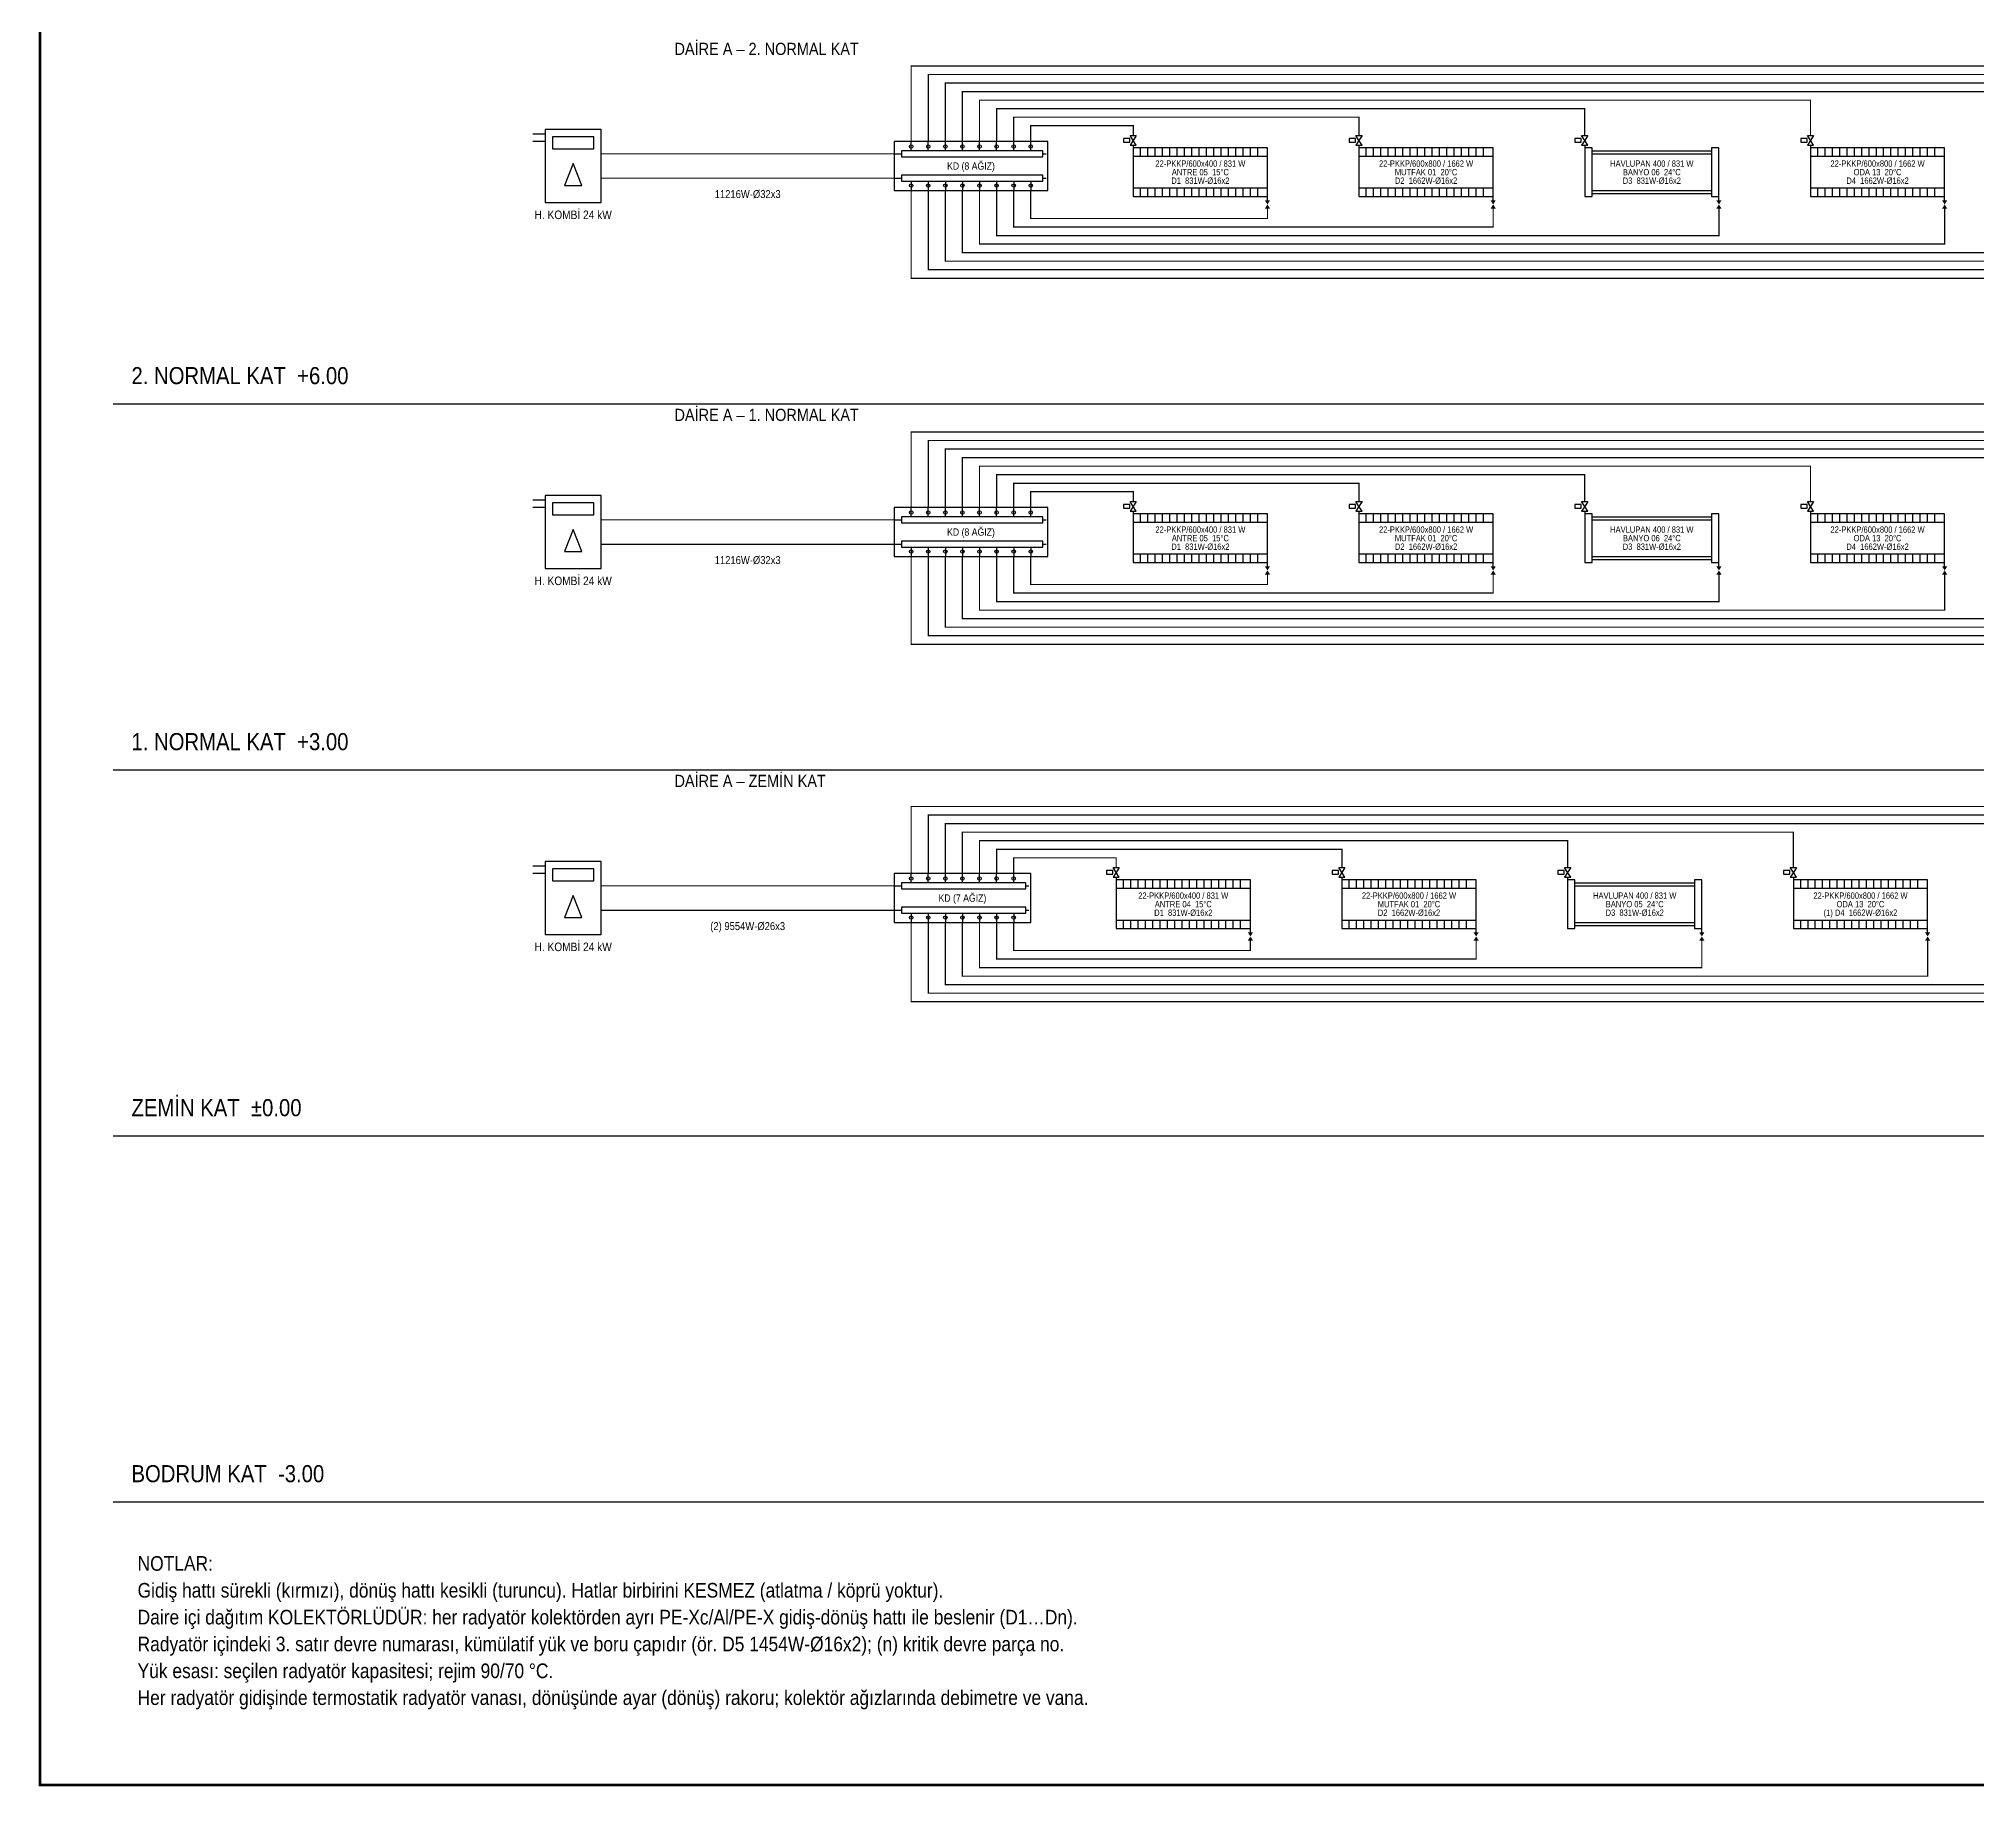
# Model space of a CAD drawing. Header units: centimetres. Extents: x -61 to 10101, y -10955 to 1521.
# Drawn here: x 1939 to 3528, y -4433 to -3001 of the extents above; entities that cross this region are included whole.
import ezdxf
from ezdxf.enums import TextEntityAlignment as Align

# ---------------------------------------------------------------- set-up
doc = ezdxf.new("R2010")
doc.units = ezdxf.units.CM
doc.linetypes.add('DASHED', pattern=[1.524, 1.27, -0.254])
for name, color, linetype in [('ROTAS-CIHAZ', 135, 'Continuous'), ('ROTAS-ISITMA-CAP', 41, 'Continuous'), ('ROTAS-ISITMA-DONUS', 30, 'DASHED'), ('ROTAS-ISITMA-GIDIS', 10, 'Continuous'), ('ROTAS-ISITMA-KOLEKTOR', 6, 'Continuous'), ('ROTAS-KAT-BANDI', 8, 'Continuous'), ('ROTAS-MASKE', 7, 'Continuous'), ('ROTAS-PAFTA', 7, 'Continuous'), ('ROTAS-RADYATOR', 2, 'Continuous'), ('ROTAS-YAZI', 7, 'Continuous')]:
    doc.layers.add(name, color=color, linetype=linetype)
doc.styles.add('ROTAS', font='arial.ttf')

# ---------------------------------------------------------------- blocks, each defined once
blk = doc.blocks.new('ROTAS-KOMBI')
for p, q in [((-46, 46), (-56, 46)), ((-46, 40), (-56, 40))]:
    blk.add_line(p, q)
for points in [[(-46, -10), (0, -10), (0, 50), (-46, 50)], [(-40, 34), (-6, 34), (-6, 44), (-40, 44)], [(-30, 4), (-16, 4), (-23, 22)]]:
    blk.add_lwpolyline(points, close=True)
blk = doc.blocks.new('ROTAS-KOLEKTOR-SEMA-7')
for p, q in [((14, 32.5), (14, 40)), ((28, 32.5), (28, 40)), ((42, 32.5), (42, 40)), ((56, 32.5), (56, 40)), ((70, 32.5), (70, 40)), ((84, 32.5), (84, 40)), ((98, 32.5), (98, 40)), ((0, 30), (6, 30)), ((108, 30), (110.5, 30)), ((0, 10), (6, 10)), ((14, 7.5), (14, 0)), ((28, 7.5), (28, 0)), ((42, 7.5), (42, 0)), ((56, 7.5), (56, 0)), ((70, 7.5), (70, 0)), ((84, 7.5), (84, 0)), ((98, 7.5), (98, 0)), ((108, 10), (110.5, 10))]:
    blk.add_line(p, q)
for points in [[(0, 0), (112, 0), (112, 40), (0, 40)], [(6, 27.5), (108, 27.5), (108, 32.5), (6, 32.5)], [(6, 7.5), (108, 7.5), (108, 12.5), (6, 12.5)]]:
    blk.add_lwpolyline(points, close=True)
for centre in [(14, 36), (28, 36), (42, 36), (56, 36), (70, 36), (84, 36), (98, 36), (14, 4), (28, 4), (42, 4), (56, 4), (70, 4), (84, 4), (98, 4)]:
    blk.add_circle(centre, 1.4)
blk = doc.blocks.new('ROTAS-RADYATOR-SEMA')
for points in [[(107.8, -3), (112.2, -3), (110, -6.5)], [(107.8, -10), (112.2, -10), (110, -6.5)]]:
    blk.add_hatch(color=7).paths.add_polyline_path(points)
for p, q in [((0, 42), (0, 40)), ((0, 33), (110, 33)), ((6, 33), (6, 40)), ((12, 33), (12, 40)), ((18, 33), (18, 40)), ((24, 33), (24, 40)), ((30, 33), (30, 40)), ((36, 33), (36, 40)), ((42, 33), (42, 40)), ((48, 33), (48, 40)), ((54, 33), (54, 40)), ((60, 33), (60, 40)), ((66, 33), (66, 40)), ((72, 33), (72, 40)), ((78, 33), (78, 40)), ((84, 33), (84, 40)), ((90, 33), (90, 40)), ((96, 33), (96, 40)), ((102, 33), (102, 40)), ((0, 7), (110, 7)), ((6, 0), (6, 7)), ((12, 0), (12, 7)), ((18, 0), (18, 7)), ((24, 0), (24, 7)), ((30, 0), (30, 7)), ((36, 0), (36, 7)), ((42, 0), (42, 7)), ((48, 0), (48, 7)), ((54, 0), (54, 7)), ((60, 0), (60, 7)), ((66, 0), (66, 7)), ((72, 0), (72, 7)), ((78, 0), (78, 7)), ((84, 0), (84, 7)), ((90, 0), (90, 7)), ((96, 0), (96, 7)), ((102, 0), (102, 7)), ((110, -3), (110, 0))]:
    blk.add_line(p, q)
for points in [[(-2.5, 50), (2.5, 50), (0, 46)], [(-8, 44.5), (-2.8, 44.5), (-2.8, 47.5), (-8, 47.5)], [(-2.5, 42), (2.5, 42), (0, 46)], [(0, 0), (110, 0), (110, 40), (0, 40)]]:
    blk.add_lwpolyline(points, close=True)
blk = doc.blocks.new('ROTAS-HAVLUPAN-SEMA')
for points in [[(107.8, -3), (112.2, -3), (110, -6.5)], [(107.8, -10), (112.2, -10), (110, -6.5)]]:
    blk.add_hatch(color=7).paths.add_polyline_path(points)
for p, q in [((0, 42), (0, 40)), ((6, 37.5), (104, 37.5)), ((6, 35), (104, 35)), ((6, 5), (104, 5)), ((6, 2.5), (104, 2.5)), ((110, -3), (110, 0))]:
    blk.add_line(p, q)
for points in [[(-2.5, 50), (2.5, 50), (0, 46)], [(-8, 44.5), (-2.8, 44.5), (-2.8, 47.5), (-8, 47.5)], [(-2.5, 42), (2.5, 42), (0, 46)], [(0, 0), (6, 0), (6, 40), (0, 40)], [(104, 0), (110, 0), (110, 40), (104, 40)]]:
    blk.add_lwpolyline(points, close=True)
blk = doc.blocks.new('ROTAS-KOLEKTOR-SEMA-8')
for p, q in [((14, 32.5), (14, 40)), ((28, 32.5), (28, 40)), ((42, 32.5), (42, 40)), ((56, 32.5), (56, 40)), ((70, 32.5), (70, 40)), ((84, 32.5), (84, 40)), ((98, 32.5), (98, 40)), ((112, 32.5), (112, 40)), ((0, 30), (6, 30)), ((122, 30), (124.5, 30)), ((0, 10), (6, 10)), ((14, 7.5), (14, 0)), ((28, 7.5), (28, 0)), ((42, 7.5), (42, 0)), ((56, 7.5), (56, 0)), ((70, 7.5), (70, 0)), ((84, 7.5), (84, 0)), ((98, 7.5), (98, 0)), ((112, 7.5), (112, 0)), ((122, 10), (124.5, 10))]:
    blk.add_line(p, q)
for points in [[(0, 0), (126, 0), (126, 40), (0, 40)], [(6, 27.5), (122, 27.5), (122, 32.5), (6, 32.5)], [(6, 7.5), (122, 7.5), (122, 12.5), (6, 12.5)]]:
    blk.add_lwpolyline(points, close=True)
for centre in [(14, 36), (28, 36), (42, 36), (56, 36), (70, 36), (84, 36), (98, 36), (112, 36), (14, 4), (28, 4), (42, 4), (56, 4), (70, 4), (84, 4), (98, 4), (112, 4)]:
    blk.add_circle(centre, 1.4)

msp = doc.modelspace()

# ---------------------------------------------------------------- linework, layer by layer
at = {"layer": 'ROTAS-ISITMA-DONUS', "ltscale": 12, "const_width": 1}
for points in [[(2640, -3115), (2400, -3115)], [(4241, -3140), (4241, -3197), (2654, -3197), (2654, -3125)], [(4056, -3140), (4056, -3190), (2668, -3190), (2668, -3125)], [(3871, -3140), (3871, -3183), (2682, -3183), (2682, -3125)], [(3686, -3140), (3686, -3176), (2696, -3176), (2696, -3125)], [(3501, -3140), (3501, -3169), (2710, -3169), (2710, -3125)], [(3316, -3140), (3316, -3162), (2724, -3162), (2724, -3125)], [(3131, -3140), (3131, -3155), (2738, -3155), (2738, -3125)], [(2946, -3140), (2946, -3148), (2752, -3148), (2752, -3125)], [(2640, -3415), (2400, -3415)], [(4241, -3440), (4241, -3497), (2654, -3497), (2654, -3425)], [(4056, -3440), (4056, -3490), (2668, -3490), (2668, -3425)], [(3871, -3440), (3871, -3483), (2682, -3483), (2682, -3425)], [(3686, -3440), (3686, -3476), (2696, -3476), (2696, -3425)], [(3501, -3440), (3501, -3469), (2710, -3469), (2710, -3425)], [(3316, -3440), (3316, -3462), (2724, -3462), (2724, -3425)], [(3131, -3440), (3131, -3455), (2738, -3455), (2738, -3425)], [(2946, -3440), (2946, -3448), (2752, -3448), (2752, -3425)], [(2640, -3715), (2400, -3715)], [(4042, -3740), (4042, -3790), (2654, -3790), (2654, -3725)], [(3857, -3740), (3857, -3783), (2668, -3783), (2668, -3725)], [(3672, -3740), (3672, -3776), (2682, -3776), (2682, -3725)], [(3487, -3740), (3487, -3769), (2696, -3769), (2696, -3725)], [(3302, -3740), (3302, -3762), (2710, -3762), (2710, -3725)], [(3117, -3740), (3117, -3755), (2724, -3755), (2724, -3725)], [(2932, -3740), (2932, -3748), (2738, -3748), (2738, -3725)]]:
    msp.add_lwpolyline(points, dxfattribs=at)
at = {"layer": 'ROTAS-ISITMA-GIDIS', "const_width": 1}
for points in [[(2654, -3085), (2654, -3023), (4131, -3023), (4131, -3080)], [(2668, -3085), (2668, -3030), (3946, -3030), (3946, -3080)], [(2682, -3085), (2682, -3037), (3761, -3037), (3761, -3080)], [(2696, -3085), (2696, -3044), (3576, -3044), (3576, -3080)], [(2710, -3085), (2710, -3051), (3391, -3051), (3391, -3080)], [(2724, -3085), (2724, -3058), (3206, -3058), (3206, -3080)], [(2738, -3085), (2738, -3065), (3021, -3065), (3021, -3080)], [(2752, -3085), (2752, -3072), (2836, -3072), (2836, -3080)], [(2400, -3095), (2640, -3095)], [(2654, -3385), (2654, -3323), (4131, -3323), (4131, -3380)], [(2668, -3385), (2668, -3330), (3946, -3330), (3946, -3380)], [(2682, -3385), (2682, -3337), (3761, -3337), (3761, -3380)], [(2696, -3385), (2696, -3344), (3576, -3344), (3576, -3380)], [(2710, -3385), (2710, -3351), (3391, -3351), (3391, -3380)], [(2724, -3385), (2724, -3358), (3206, -3358), (3206, -3380)], [(2738, -3385), (2738, -3365), (3021, -3365), (3021, -3380)], [(2752, -3385), (2752, -3372), (2836, -3372), (2836, -3380)], [(2400, -3395), (2640, -3395)], [(2654, -3685), (2654, -3630), (3932, -3630), (3932, -3680)], [(2668, -3685), (2668, -3637), (3747, -3637), (3747, -3680)], [(2682, -3685), (2682, -3644), (3562, -3644), (3562, -3680)], [(2696, -3685), (2696, -3651), (3377, -3651), (3377, -3680)], [(2710, -3685), (2710, -3658), (3192, -3658), (3192, -3680)], [(2724, -3685), (2724, -3665), (3007, -3665), (3007, -3680)], [(2738, -3685), (2738, -3672), (2822, -3672), (2822, -3680)], [(2400, -3695), (2640, -3695)]]:
    msp.add_lwpolyline(points, dxfattribs=at)
at = {"layer": 'ROTAS-KAT-BANDI'}
for points in [[(2000, -3300), (6602, -3300)], [(2000, -3600), (6602, -3600)], [(2000, -3900), (6602, -3900)], [(2000, -4200), (6602, -4200)]]:
    msp.add_lwpolyline(points, dxfattribs=at)

# ---------------------------------------------------------------- block references
at = {"layer": 'ROTAS-CIHAZ'}
for p in [(2400, -3125), (2400, -3425), (2400, -3725)]:
    msp.add_blockref('ROTAS-KOMBI', p, dxfattribs=at)
at = {"layer": 'ROTAS-ISITMA-KOLEKTOR'}
for name, p in [('ROTAS-KOLEKTOR-SEMA-8', (2640, -3125)), ('ROTAS-KOLEKTOR-SEMA-8', (2640, -3425)), ('ROTAS-KOLEKTOR-SEMA-7', (2640, -3725))]:
    msp.add_blockref(name, p, dxfattribs=at)
at = {"layer": 'ROTAS-RADYATOR'}
for name, p in [('ROTAS-RADYATOR-SEMA', (2836, -3130)), ('ROTAS-RADYATOR-SEMA', (3021, -3130)), ('ROTAS-HAVLUPAN-SEMA', (3206, -3130)), ('ROTAS-RADYATOR-SEMA', (3391, -3130)), ('ROTAS-RADYATOR-SEMA', (2836, -3430)), ('ROTAS-RADYATOR-SEMA', (3021, -3430)), ('ROTAS-HAVLUPAN-SEMA', (3206, -3430)), ('ROTAS-RADYATOR-SEMA', (3391, -3430)), ('ROTAS-RADYATOR-SEMA', (2822, -3730)), ('ROTAS-RADYATOR-SEMA', (3007, -3730)), ('ROTAS-HAVLUPAN-SEMA', (3192, -3730)), ('ROTAS-RADYATOR-SEMA', (3377, -3730))]:
    msp.add_blockref(name, p, dxfattribs=at)

# ---------------------------------------------------------------- texts
at = {"layer": 'ROTAS-ISITMA-CAP', "style": 'ROTAS', "width": 0.85}
for s, p in [('D1  831W-Ø16x2', (2891, -3117)), ('D2  1662W-Ø16x2', (3076, -3117)), ('D3  831W-Ø16x2', (3261, -3117)), ('D4  1662W-Ø16x2', (3446, -3117)), ('D1  831W-Ø16x2', (2891, -3417)), ('D2  1662W-Ø16x2', (3076, -3417)), ('D3  831W-Ø16x2', (3261, -3417)), ('D4  1662W-Ø16x2', (3446, -3417)), ('D1  831W-Ø16x2', (2877, -3717)), ('D2  1662W-Ø16x2', (3062, -3717)), ('D3  831W-Ø16x2', (3247, -3717)), ('(1) D4  1662W-Ø16x2', (3432, -3717))]:
    msp.add_text(s, height=5.2, dxfattribs=at).set_placement(p, align=Align.MIDDLE_CENTER)
at = {"layer": 'ROTAS-RADYATOR', "style": 'ROTAS', "width": 0.85}
for s, p in [('22-PKKP/600x400 / 831 W', (2891, -3103)), ('ANTRE 05  15°C', (2891, -3110)), ('22-PKKP/600x800 / 1662 W', (3076, -3103)), ('MUTFAK 01  20°C', (3076, -3110)), ('HAVLUPAN 400 / 831 W', (3261, -3103)), ('BANYO 06  24°C', (3261, -3110)), ('22-PKKP/600x800 / 1662 W', (3446, -3103)), ('ODA 13  20°C', (3446, -3110)), ('22-PKKP/600x400 / 831 W', (2891, -3403)), ('ANTRE 05  15°C', (2891, -3410)), ('22-PKKP/600x800 / 1662 W', (3076, -3403)), ('MUTFAK 01  20°C', (3076, -3410)), ('HAVLUPAN 400 / 831 W', (3261, -3403)), ('BANYO 06  24°C', (3261, -3410)), ('22-PKKP/600x800 / 1662 W', (3446, -3403)), ('ODA 13  20°C', (3446, -3410)), ('22-PKKP/600x400 / 831 W', (2877, -3703)), ('22-PKKP/600x800 / 1662 W', (3062, -3703)), ('HAVLUPAN 400 / 831 W', (3247, -3703)), ('22-PKKP/600x800 / 1662 W', (3432, -3703)), ('ANTRE 04  15°C', (2877, -3710)), ('MUTFAK 01  20°C', (3062, -3710)), ('BANYO 05  24°C', (3247, -3710)), ('ODA 13  20°C', (3432, -3710))]:
    msp.add_text(s, height=5.2, dxfattribs=at).set_placement(p, align=Align.MIDDLE_CENTER)

# ---------------------------------------------------------------- wipeouts: each hides what was drawn before it
for points in [[(2457.5, -3019.5), (2579.8, -3019.5), (2579.8, -3004.5), (2457.5, -3004.5)], [(2011.5, -3291.5), (2161.3, -3291.5), (2161.3, -3270.5), (2011.5, -3270.5)], [(2011.5, -3591.5), (2161.3, -3591.5), (2161.3, -3570.5), (2011.5, -3570.5)], [(2011.5, -3891.5), (2132.7, -3891.5), (2132.7, -3870.5), (2011.5, -3870.5)], [(2011.5, -4191.5), (2139.9, -4191.5), (2139.9, -4170.5), (2011.5, -4170.5)], [(2017, -4263), (2065.8, -4263), (2065.8, -4245), (2017, -4245)]]:
    msp.add_wipeout(points).dxf.layer = 'ROTAS-MASKE'

# ---------------------------------------------------------------- next in the draw order: texts
at = {"layer": 'ROTAS-KAT-BANDI', "style": 'ROTAS', "width": 0.85}
for s, p in [('2. NORMAL KAT  +6.00', (2015, -3288)), ('1. NORMAL KAT  +3.00', (2015, -3588)), ('ZEMİN KAT  ±0.00', (2015, -3888)), ('BODRUM KAT  -3.00', (2015, -4188))]:
    msp.add_text(s, height=14, dxfattribs=at).set_placement(p, align=Align.BOTTOM_LEFT)
at = {"layer": 'ROTAS-YAZI', "style": 'ROTAS', "width": 0.85}
for s, height, p in [('DAİRE A – 2. NORMAL KAT', 10, (2460, -3017)), ('NOTLAR:', 12, (2020, -4260))]:
    msp.add_text(s, height=height, dxfattribs=at).set_placement(p, align=Align.BOTTOM_LEFT)

# ---------------------------------------------------------------- next in the draw order: wipeouts: each hides what was drawn before it
for points in [[(2683.2, -3109.5), (2719.8, -3109.5), (2719.8, -3100.5), (2683.2, -3100.5)], [(2496.9, -3132.9), (2539.9, -3132.9), (2539.9, -3123.1), (2496.9, -3123.1)], [(2348.5, -3150.2), (2402, -3150.2), (2402, -3139.8), (2348.5, -3139.8)], [(2457.5, -3319.5), (2579.8, -3319.5), (2579.8, -3304.5), (2457.5, -3304.5)], [(2683.2, -3409.5), (2719.8, -3409.5), (2719.8, -3400.5), (2683.2, -3400.5)], [(2496.9, -3432.9), (2539.9, -3432.9), (2539.9, -3423.1), (2496.9, -3423.1)], [(2348.5, -3450.2), (2402, -3450.2), (2402, -3439.8), (2348.5, -3439.8)], [(2457.5, -3619.5), (2559.4, -3619.5), (2559.4, -3604.5), (2457.5, -3604.5)], [(2676.2, -3709.5), (2712.8, -3709.5), (2712.8, -3700.5), (2676.2, -3700.5)], [(2491.9, -3732.9), (2544.9, -3732.9), (2544.9, -3723.1), (2491.9, -3723.1)], [(2348.5, -3750.2), (2402, -3750.2), (2402, -3739.8), (2348.5, -3739.8)], [(2017, -4285), (2702.3, -4285), (2702.3, -4267), (2017, -4267)]]:
    msp.add_wipeout(points).dxf.layer = 'ROTAS-MASKE'

# ---------------------------------------------------------------- next in the draw order: texts
at = {"layer": 'ROTAS-CIHAZ', "style": 'ROTAS', "width": 0.85}
for p in [(2377, -3145), (2377, -3445), (2377, -3745)]:
    msp.add_text('H. KOMBİ 24 kW', height=7, dxfattribs=at).set_placement(p, align=Align.MIDDLE_CENTER)
at = {"layer": 'ROTAS-ISITMA-CAP', "style": 'ROTAS', "width": 0.85}
for s, p in [('11216W-Ø32x3', (2520, -3128)), ('11216W-Ø32x3', (2520, -3428)), ('(2) 9554W-Ø26x3', (2520, -3728))]:
    msp.add_text(s, height=6.5, dxfattribs=at).set_placement(p, align=Align.MIDDLE_CENTER)
at = {"layer": 'ROTAS-ISITMA-KOLEKTOR', "style": 'ROTAS', "width": 0.85}
for s, p in [('KD (8 AĞIZ)', (2703, -3105)), ('KD (8 AĞIZ)', (2703, -3405)), ('KD (7 AĞIZ)', (2696, -3705))]:
    msp.add_text(s, height=6, dxfattribs=at).set_placement(p, align=Align.MIDDLE_CENTER)
at = {"layer": 'ROTAS-YAZI', "style": 'ROTAS', "width": 0.85}
for s, height, p in [('DAİRE A – 1. NORMAL KAT', 10, (2460, -3317)), ('DAİRE A – ZEMİN KAT', 10, (2460, -3617)), ('Gidiş hattı sürekli (kırmızı), dönüş hattı kesikli (turuncu). Hatlar birbirini KESMEZ (atlatma / köprü yoktur).', 12, (2020, -4282))]:
    msp.add_text(s, height=height, dxfattribs=at).set_placement(p, align=Align.BOTTOM_LEFT)

# ---------------------------------------------------------------- next in the draw order: wipeouts: each hides what was drawn before it
msp.add_wipeout([(2017, -4307), (2732.9, -4307), (2732.9, -4289), (2017, -4289)]).dxf.layer = 'ROTAS-MASKE'

# ---------------------------------------------------------------- next in the draw order: texts
msp.add_text('Daire içi dağıtım KOLEKTÖRLÜDÜR: her radyatör kolektörden ayrı PE-Xc/Al/PE-X gidiş-dönüş hattı ile beslenir (D1…Dn).', height=12, dxfattribs=at).set_placement((2020, -4304), align=Align.BOTTOM_LEFT)

# ---------------------------------------------------------------- next in the draw order: wipeouts: each hides what was drawn before it
msp.add_wipeout([(2017, -4329), (2763.5, -4329), (2763.5, -4311), (2017, -4311)]).dxf.layer = 'ROTAS-MASKE'

# ---------------------------------------------------------------- next in the draw order: texts
msp.add_text('Radyatör içindeki 3. satır devre numarası, kümülatif yük ve boru çapıdır (ör. D5 1454W-Ø16x2); (n) kritik devre parça no.', height=12, dxfattribs=at).set_placement((2020, -4326), align=Align.BOTTOM_LEFT)

# ---------------------------------------------------------------- next in the draw order: wipeouts: each hides what was drawn before it
msp.add_wipeout([(2017, -4351), (2359.6, -4351), (2359.6, -4333), (2017, -4333)]).dxf.layer = 'ROTAS-MASKE'

# ---------------------------------------------------------------- next in the draw order: texts
msp.add_text('Yük esası: seçilen radyatör kapasitesi; rejim 90/70 °C.', height=12, dxfattribs=at).set_placement((2020, -4348), align=Align.BOTTOM_LEFT)

# ---------------------------------------------------------------- next in the draw order: wipeouts: each hides what was drawn before it
msp.add_wipeout([(2017, -4373), (2769.6, -4373), (2769.6, -4355), (2017, -4355)]).dxf.layer = 'ROTAS-MASKE'

# ---------------------------------------------------------------- next in the draw order: linework, layer by layer
at = {"layer": 'ROTAS-PAFTA', "const_width": 2}
msp.add_lwpolyline([(1940, -4432), (9202, -4432), (9202, -1580), (1940, -1580)], close=True, dxfattribs=at)

# ---------------------------------------------------------------- next in the draw order: texts
at = {"layer": 'ROTAS-YAZI', "style": 'ROTAS', "width": 0.85}
msp.add_text('Her radyatör gidişinde termostatik radyatör vanası, dönüşünde ayar (dönüş) rakoru; kolektör ağızlarında debimetre ve vana.', height=12, dxfattribs=at).set_placement((2020, -4370), align=Align.BOTTOM_LEFT)

doc.saveas('drawing.dxf')
